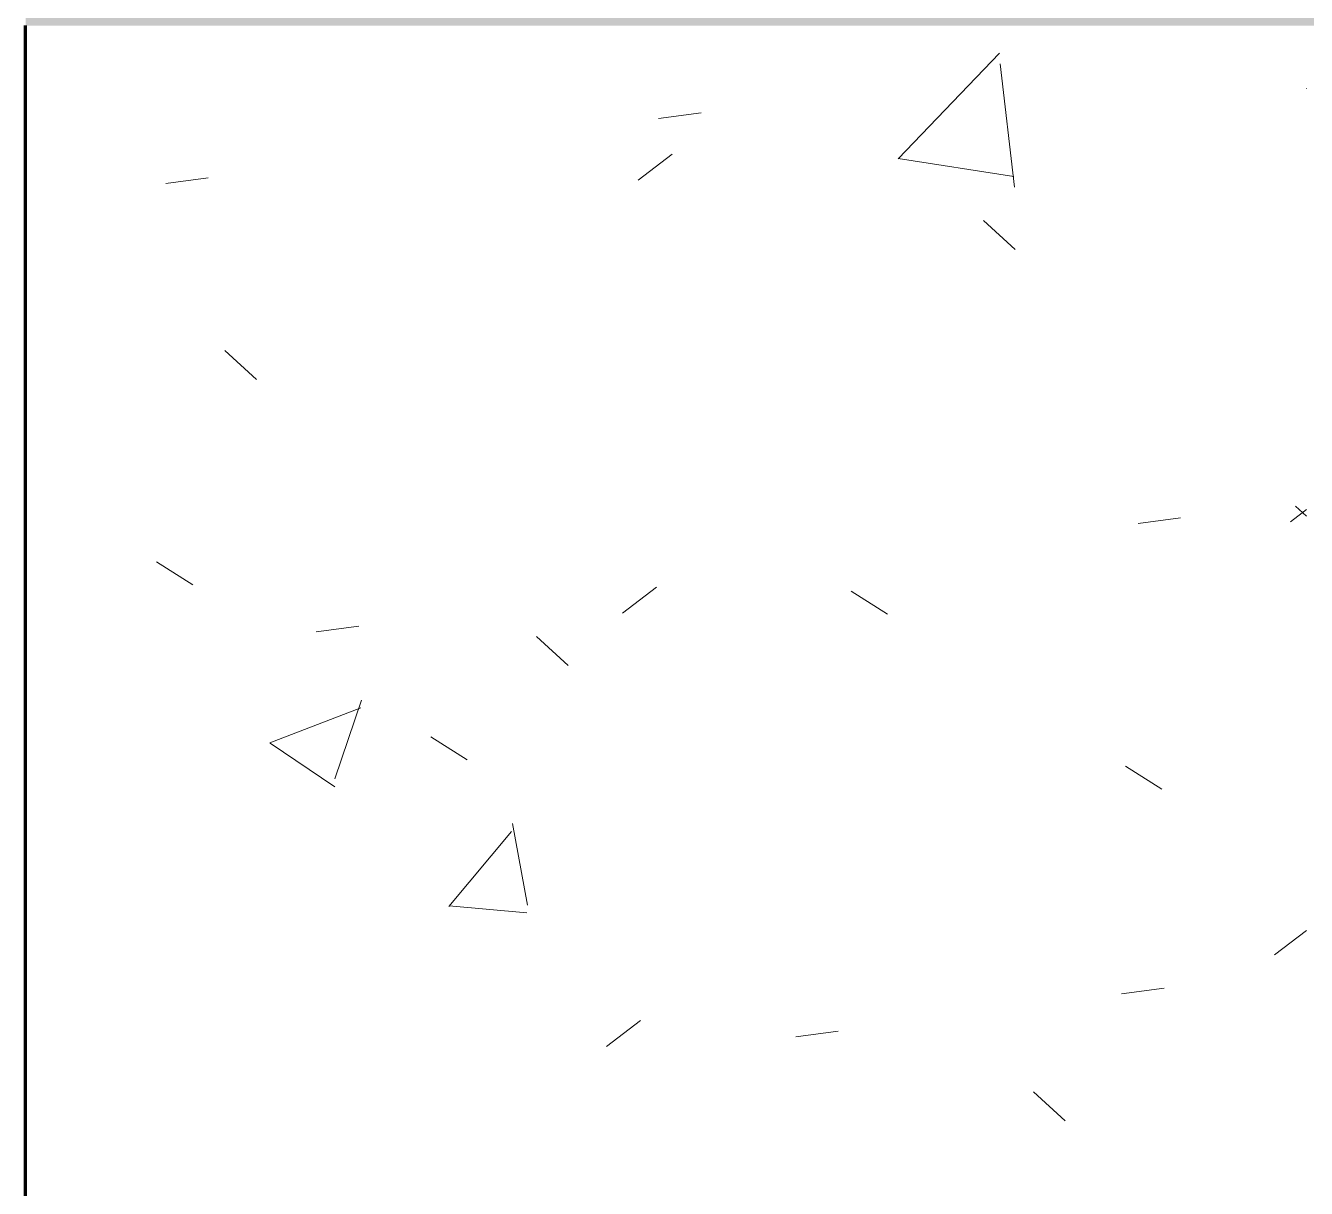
# Model space of a CAD drawing. Header units: millimetres. Extents: x -920231 to -841213, y -17301 to 22361.
# Drawn here: x -868781 to -867781, y -6949 to -6041 of the extents above; entities that cross this region are included whole.
import ezdxf

# ---------------------------------------------------------------- set-up
doc = ezdxf.new("R2010")
doc.units = ezdxf.units.MM
doc.layers.add('A-WALL', color=5, linetype='Continuous', lineweight=35)
doc.layers.add('A-WALL-PATT', color=1, linetype='Continuous', lineweight=35)
pattern_1 = [(50, (0, 0), (728.7365, -63.75582), [76.2, -838.2]), (355, (0, 0), (-140.9716, 764.2276), [60.96, -670.56]), (100.451, (60.7, -5.3), (587.77, 700.46675), [64.76, -712.36]), (46.184, (0, 203.2), (1084.3162, -168.171), [114.3, -1257.3]), (96.636, (90.4, 189.2), (949.6099, 989.7098), [97.14, -1068.54]), (351.184, (0, 203.2), (949.6206, 989.7012), [91.44, -1005.84]), (21, (101.6, 152.4), (606.45787, -409.06057), [76.2, -838.2]), (326, (101.6, 152.4), (247.20834, 736.7529), [60.96, -670.56]), (71.451, (152.14, 118.3), (853.66825, 327.68547), [64.76, -712.36]), (37.5, (0, 0), (12.35469, 338.22012), [33.528, -628.904, 33.528, -647.192, -673.1]), (37.5, (0, 0), (12.35469, 338.22012), [-1343.152, 33.528, -639.572]), (7.5, (0, 0), (267.27887, 400.72213), [33.528, -354.584, 33.528, -613.664, -256.54]), (7.5, (0, 0), (267.27887, 400.72213), [-1035.304, 33.528, -223.012]), (327.5, (-226.57, 0), (542.36333, -22.915345), [33.528, -220.472, 33.528, -758.952, -1051.56]), (327.5, (-226.57, 0), (542.36333, -22.915345), [-1046.48, 33.528, -1018.032]), (317.5, (-328.17, 0), (592.51696, 101.7071), [33.528, -296.672, 33.528, -492.76, -746.76]), (317.5, (-328.17, 0), (592.51696, 101.7071), [-856.488, 33.528, -713.232])]

msp = doc.modelspace()

# ---------------------------------------------------------------- hatches: boundary and pattern name
at = {"layer": 'A-WALL-PATT', "lineweight": 9}
h = msp.add_hatch(dxfattribs=at)
h.set_pattern_fill('FP_1', color=256, style=0, pattern_type=2)
h.set_pattern_definition(pattern_1)
h.paths.add_polyline_path([(-846107.8, -6041), (-846107.8, -4541), (-868780.5, -4541), (-868780.5, -6041), (-847419.1, -6041)])
h = msp.add_hatch(dxfattribs=at)
h.set_pattern_fill('FP_1', color=256, style=0, pattern_type=2)
h.set_pattern_definition(pattern_1)
h.paths.add_polyline_path([(-867780.5, -17276.1), (-867780.5, -6041), (-868780.5, -6041), (-868780.5, -17276.1)])

# ---------------------------------------------------------------- linework, layer by layer
at = {"layer": 'A-WALL', "color": 7, "lineweight": 70}
msp.add_line((-868780.5, -17276.1), (-868780.5, -6041), dxfattribs=at)

doc.saveas('drawing.dxf')
